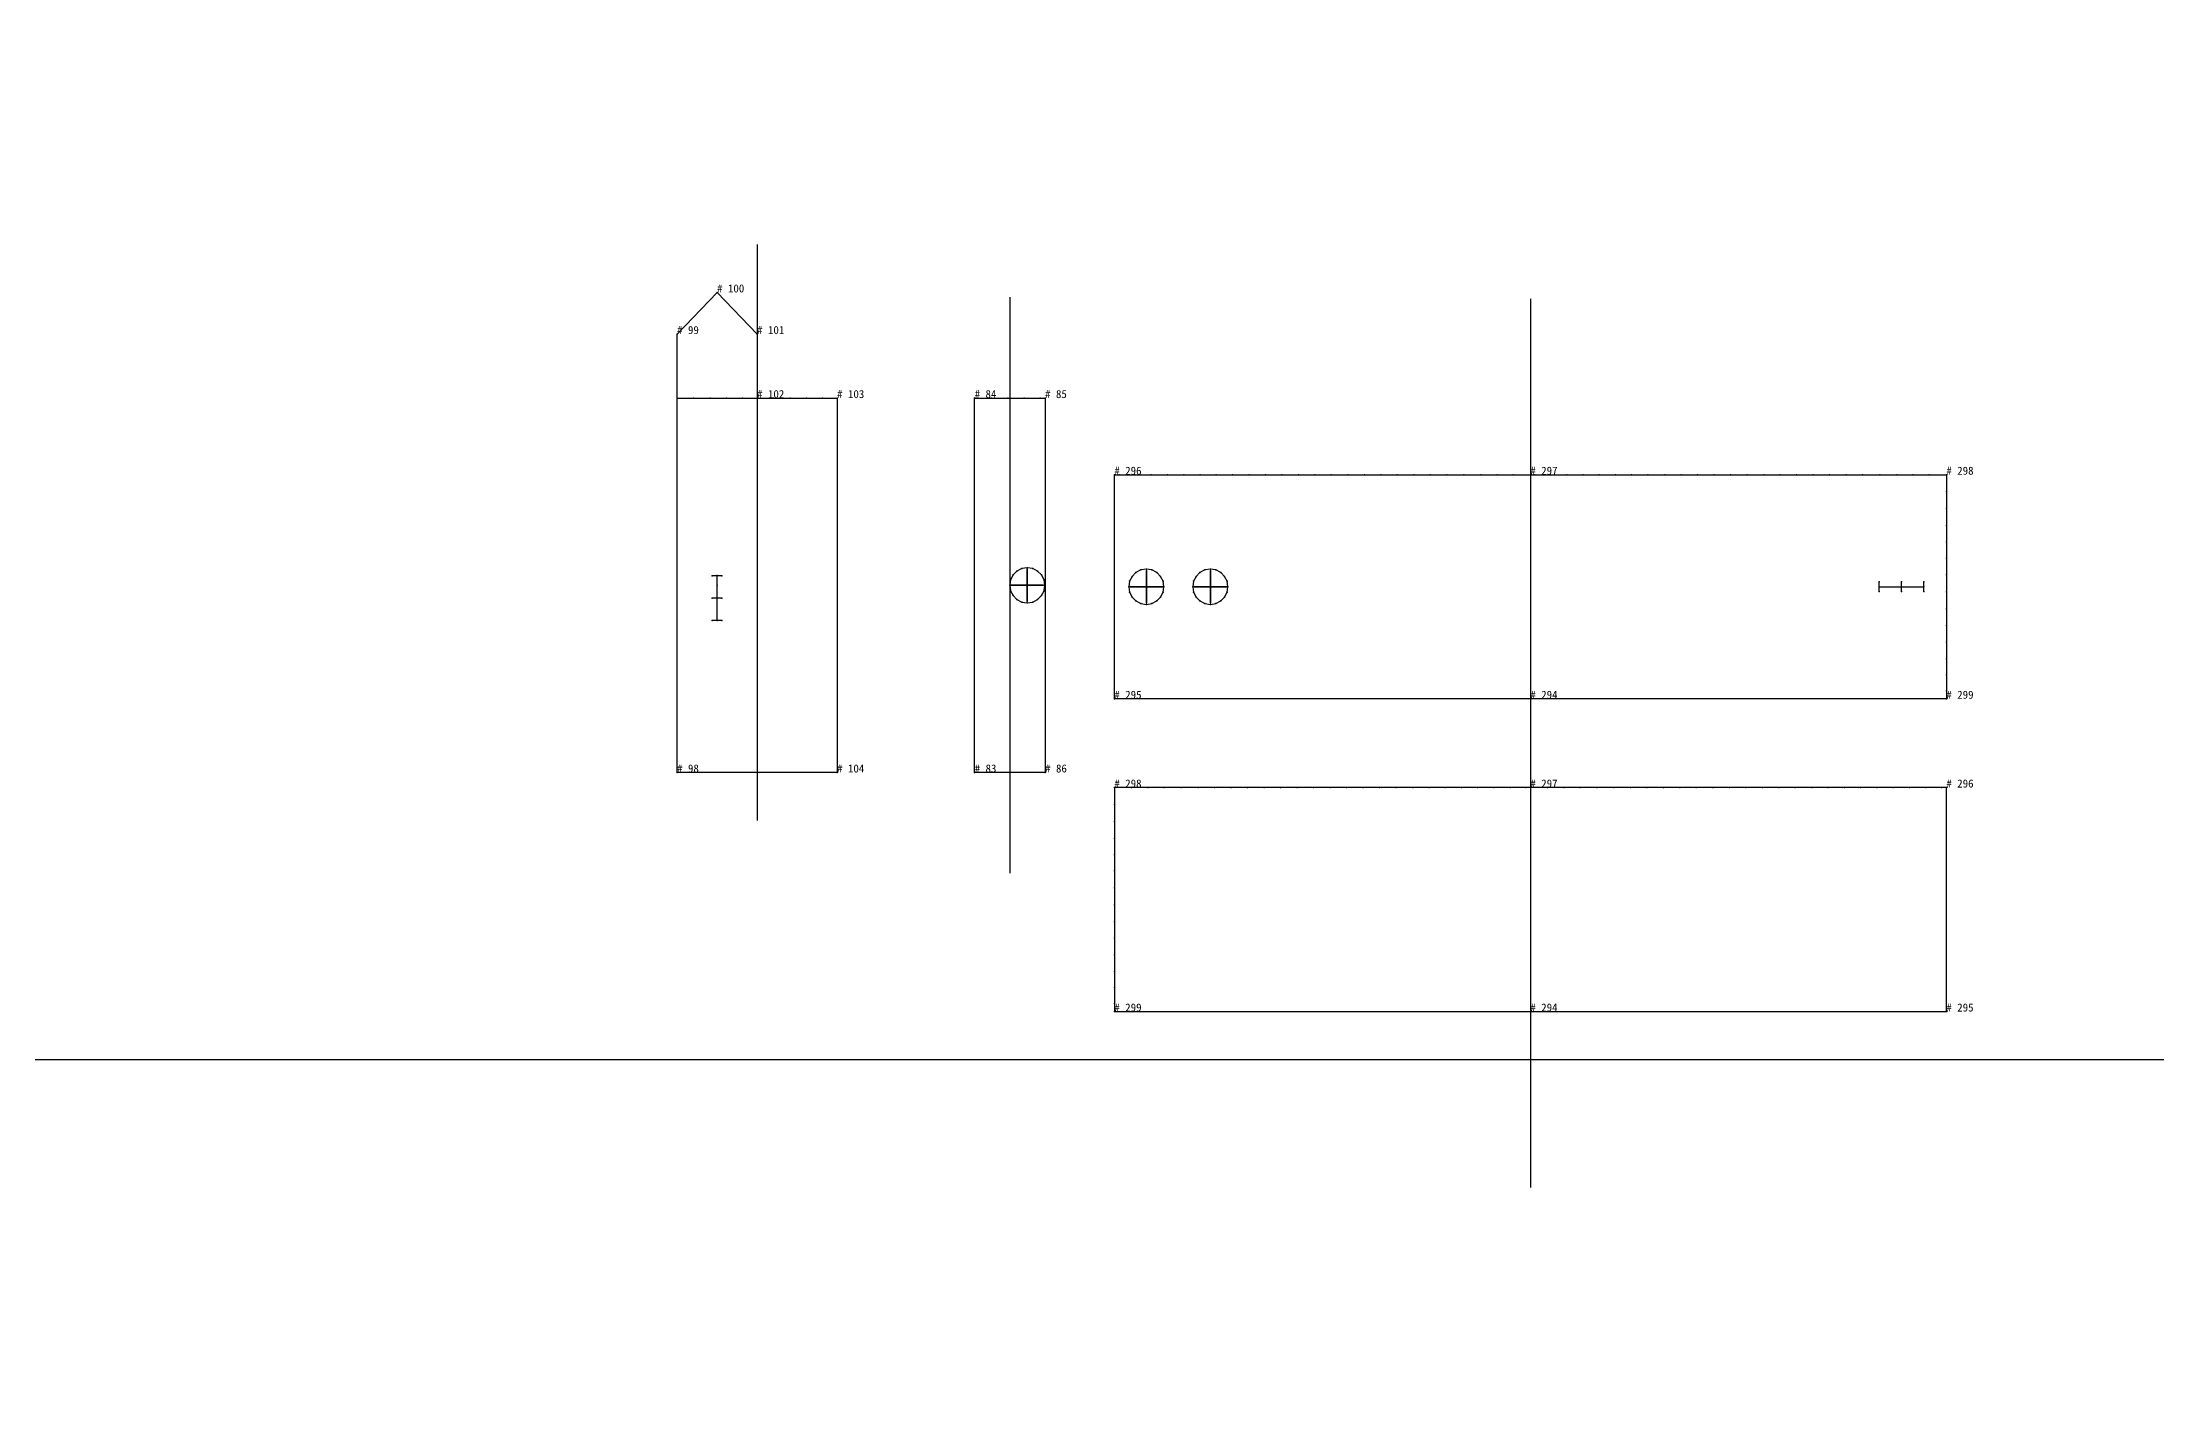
# Model space of a CAD drawing. Extents: x -85 to 175, y 0 to 304.
# Drawn here: x 20.3 to 86.4, y 52.3 to 94.7 of the extents above; entities that cross this region are included whole.
import ezdxf

# ---------------------------------------------------------------- set-up
doc = ezdxf.new("R2010")
doc.units = 0

# ---------------------------------------------------------------- blocks, each defined once
blk = doc.blocks.new('BoundingBox_-501')
at = {"layer": '1'}
blk.add_lwpolyline([(-85.003853, 62.927303), (156.023697, 62.927303), (156.023697, 303.954865), (-85.003853, 303.954865)], close=True, dxfattribs=at)
blk = doc.blocks.new('J-M1-C1-zuoxiaokaicha_M')
at = {"layer": '1'}
blk.add_lwpolyline([(49.480465, 71.896965), (49.480465, 83.596184), (50.002113, 83.596184), (50.516598, 83.596184), (51.022568, 83.596184), (51.524136, 83.596184), (51.681637, 83.596184), (51.681637, 71.896965)], close=True, dxfattribs=at)
at = {"layer": '2'}
for p in [(49.480465, 83.596184), (50.582027, 83.596184), (51.681637, 83.596184), (51.12534, 78.295547), (51.12534, 78.295547), (51.12534, 78.245552), (50.575336, 77.745552), (50.62534, 77.745552), (50.62534, 77.745552), (51.62534, 77.745552), (51.675339, 77.745552), (51.12534, 77.245552), (51.12534, 77.245552), (51.12534, 77.195549), (49.480465, 71.896965), (50.582027, 71.896965), (51.681637, 71.896965)]:
    blk.add_point(p, dxfattribs=at)
at = {"layer": '3'}
for p in [(50.002113, 83.596184), (50.516598, 83.596184), (51.022568, 83.596184), (51.524136, 83.596184), (50.680378, 78.068825), (50.802055, 78.190506), (50.955379, 78.268631), (51.295296, 78.268631), (51.448616, 78.190506), (51.570297, 78.068832), (50.602257, 77.915504), (50.602257, 77.575592), (50.680378, 77.422264), (51.570297, 77.422272), (51.648422, 77.915504), (51.648422, 77.575592), (50.802055, 77.300591), (50.955379, 77.222466), (51.295296, 77.222466), (51.448624, 77.300591)]:
    blk.add_point(p, dxfattribs=at)
at = {"layer": '7'}
blk.add_line((50.581051, 86.746574), (50.581051, 68.746574), dxfattribs=at)
at = {"layer": '8'}
blk.add_lwpolyline([(50.582027, 83.596184), (50.582027, 71.896965)], dxfattribs=at)
for points in [[(51.12534, 78.295547), (50.955379, 78.268631), (50.802055, 78.190506), (50.680378, 78.068825), (50.602257, 77.915504), (50.575336, 77.745552), (50.602257, 77.575592), (50.680378, 77.422264), (50.802055, 77.300591), (50.955379, 77.222466), (51.12534, 77.195549), (51.295296, 77.222466), (51.448624, 77.300591), (51.570297, 77.422272), (51.648422, 77.575592), (51.675339, 77.745552), (51.648422, 77.915504), (51.570297, 78.068832), (51.448616, 78.190506), (51.295296, 78.268631), (51.12534, 78.295547)], [(51.12534, 77.245552), (51.12534, 78.245552), (51.12534, 77.245552)], [(50.62534, 77.745552), (51.62534, 77.745552), (50.62534, 77.745552)]]:
    blk.add_lwpolyline(points, close=True, dxfattribs=at)
at = {"layer": '1'}
for s, p in [('# 84', (49.480465, 83.596184)), ('# 85', (51.681637, 83.596184)), ('# 83', (49.480465, 71.896965)), ('# 86', (51.681637, 71.896965))]:
    blk.add_text(s, height=0.25, dxfattribs=at).set_placement(p)
blk = doc.blocks.new('J-M1-C1-zuodakaicha_M')
at = {"layer": '1'}
blk.add_lwpolyline([(40.181652, 71.896965), (40.181652, 85.596184), (41.431652, 86.896965), (42.681652, 85.596184), (42.681652, 83.596184), (43.199654, 83.596184), (43.712933, 83.596184), (44.222237, 83.596184), (44.723114, 83.596184), (45.181652, 83.596184), (45.181652, 71.896965)], close=True, dxfattribs=at)
at = {"layer": '2'}
for p in [(41.431652, 86.896965), (40.181652, 85.596184), (42.681652, 85.596184), (40.181652, 83.596184), (42.681652, 83.596184), (42.681652, 83.596184), (42.681652, 83.596184), (45.181652, 83.596184), (41.281651, 78.046242), (41.431652, 78.046577), (41.431652, 78.046242), (41.581654, 78.046242), (41.281651, 77.346237), (41.431652, 77.746574), (41.581654, 77.346237), (41.281651, 76.64624), (41.431652, 76.64624), (41.581654, 76.64624), (40.181652, 71.896965), (42.681652, 71.896965), (45.181652, 71.896965)]:
    blk.add_point(p, dxfattribs=at)
at = {"layer": '3'}
for p in [(40.699654, 83.596184), (41.212933, 83.596184), (41.722237, 83.596184), (42.223114, 83.596184), (43.199654, 83.596184), (43.712933, 83.596184), (44.222237, 83.596184), (44.723114, 83.596184)]:
    blk.add_point(p, dxfattribs=at)
at = {"layer": '7'}
blk.add_line((42.681652, 88.396965), (42.681652, 70.396965), dxfattribs=at)
at = {"layer": '8'}
for points in [[(40.181652, 83.596184), (40.699654, 83.596184), (41.212933, 83.596184), (41.722237, 83.596184), (42.223114, 83.596184), (42.681652, 83.596184)], [(42.681652, 83.596184), (42.681652, 71.896965)], [(41.581654, 78.046242), (41.281651, 78.046242)], [(41.431652, 77.746574), (41.431652, 78.046577)], [(41.431652, 76.64624), (41.431652, 78.046242)], [(41.581654, 77.346237), (41.281651, 77.346237)], [(41.581654, 76.64624), (41.281651, 76.64624)]]:
    blk.add_lwpolyline(points, dxfattribs=at)
at = {"layer": '1'}
for s, p in [('# 100', (41.431652, 86.896965)), ('# 99', (40.181652, 85.596184)), ('# 101', (42.681652, 85.596184)), ('# 102', (42.681652, 83.596184)), ('# 103', (45.181652, 83.596184)), ('# 98', (40.181652, 71.896965)), ('# 104', (45.181652, 71.896965))]:
    blk.add_text(s, height=0.25, dxfattribs=at).set_placement(p)
blk = doc.blocks.new('J-M1-C1-zuoxiukefumian_M')
at = {"layer": '1'}
blk.add_lwpolyline([(66.845726, 74.20076), (53.845726, 74.20076), (53.845726, 81.20076), (53.994457, 81.20076), (54.48645, 81.20076), (54.999584, 81.20076), (55.50901, 81.20076), (56.016869, 81.20076), (56.528488, 81.20076), (57.02932, 81.20076), (57.54055, 81.20076), (58.053833, 81.20076), (58.567749, 81.20076), (59.081711, 81.20076), (59.595676, 81.20076), (60.109692, 81.20076), (60.623703, 81.20076), (61.144897, 81.20076), (61.658909, 81.20076), (62.172924, 81.20076), (62.686935, 81.20076), (63.200901, 81.20076), (63.714916, 81.20076), (64.233864, 81.20076), (64.765549, 81.20076), (65.297432, 81.20076), (65.804268, 81.20076), (66.312622, 81.20076), (66.845726, 81.20076), (66.981514, 81.20076), (67.477661, 81.20076), (67.986839, 81.20076), (68.493286, 81.20076), (68.998878, 81.20076), (69.508934, 81.20076), (70.00901, 81.20076), (70.520164, 81.20076), (71.044312, 81.20076), (71.558861, 81.20076), (72.073387, 81.20076), (72.587936, 81.20076), (73.102486, 81.20076), (73.617065, 81.20076), (74.137428, 81.20076), (74.652077, 81.20076), (75.166771, 81.20076), (75.681465, 81.20076), (76.19619, 81.20076), (76.710884, 81.20076), (77.229904, 81.20076), (77.762398, 81.20076), (78.295044, 81.20076), (78.802658, 81.20076), (79.31179, 81.20076), (79.845703, 81.20076), (79.845703, 80.674622), (79.845703, 80.137604), (79.845703, 79.61235), (79.845703, 79.100525), (79.845703, 78.594215), (79.845703, 78.06929), (79.845703, 77.536743), (79.845703, 77.007591), (79.845703, 76.492821), (79.845703, 75.967155), (79.845703, 75.452217), (79.845703, 74.949883), (79.845703, 74.44989), (79.845703, 74.20076)], close=True, dxfattribs=at)
at = {"layer": '2'}
for p in [(53.845726, 81.20076), (66.845726, 81.20076), (79.845703, 81.20076), (54.845726, 78.250763), (54.845726, 78.250763), (54.845726, 78.200768), (56.845726, 78.250763), (56.845726, 78.250763), (56.845726, 78.20076), (54.295727, 77.700768), (54.345726, 77.700768), (54.345726, 77.700768), (55.345726, 77.700768), (55.395729, 77.700768), (56.295727, 77.70076), (56.345726, 77.70076), (56.345726, 77.70076), (57.345726, 77.70076), (57.395725, 77.70076), (77.743614, 77.850754), (77.743614, 77.70076), (77.743614, 77.550758), (78.443611, 77.850754), (78.443611, 77.550758), (79.143616, 77.850754), (79.143616, 77.70076), (79.143616, 77.550758), (54.845726, 77.200768), (54.845726, 77.200768), (54.845726, 77.150764), (56.845726, 77.20076), (56.845726, 77.20076), (56.845726, 77.150757), (53.845726, 74.20076), (66.845726, 74.20076), (79.845703, 74.20076)]:
    blk.add_point(p, dxfattribs=at)
at = {"layer": '3'}
for p in [(53.994457, 81.20076), (54.48645, 81.20076), (54.999584, 81.20076), (55.50901, 81.20076), (56.016869, 81.20076), (56.528488, 81.20076), (57.02932, 81.20076), (57.54055, 81.20076), (58.053833, 81.20076), (58.567749, 81.20076), (59.081711, 81.20076), (59.595676, 81.20076), (60.109692, 81.20076), (60.623703, 81.20076), (61.144897, 81.20076), (61.658909, 81.20076), (62.172924, 81.20076), (62.686935, 81.20076), (63.200901, 81.20076), (63.714916, 81.20076), (64.233864, 81.20076), (64.765549, 81.20076), (65.297432, 81.20076), (65.804268, 81.20076), (66.312622, 81.20076), (66.981514, 81.20076), (67.477661, 81.20076), (67.986839, 81.20076), (68.493286, 81.20076), (68.998878, 81.20076), (69.508934, 81.20076), (70.00901, 81.20076), (70.520164, 81.20076), (71.044312, 81.20076), (71.558861, 81.20076), (72.073387, 81.20076), (72.587936, 81.20076), (73.102486, 81.20076), (73.617065, 81.20076), (74.137428, 81.20076), (74.652077, 81.20076), (75.166771, 81.20076), (75.681465, 81.20076), (76.19619, 81.20076), (76.710884, 81.20076), (77.229904, 81.20076), (77.762398, 81.20076), (78.295044, 81.20076), (78.802658, 81.20076), (79.31179, 81.20076), (79.845703, 80.674622), (79.845703, 80.137604), (79.845703, 79.61235), (79.845703, 79.100525), (54.400768, 78.024048), (54.522446, 78.145721), (54.675766, 78.223846), (55.015686, 78.223846), (55.169006, 78.145721), (55.290688, 78.024048), (56.400768, 78.024048), (56.522446, 78.145721), (56.675766, 78.223846), (57.015686, 78.223846), (57.169006, 78.145721), (57.290684, 78.024048), (79.845703, 78.594215), (79.845703, 78.06929), (54.322643, 77.870728), (54.322643, 77.530807), (54.400768, 77.37748), (55.290688, 77.377487), (55.368813, 77.870728), (55.368813, 77.530807), (56.322643, 77.87072), (56.322643, 77.5308), (56.400768, 77.377472), (57.290684, 77.37748), (57.368809, 77.87072), (57.368809, 77.5308), (79.845703, 77.536743), (54.522446, 77.255806), (54.675766, 77.177681), (55.015686, 77.177681), (55.169014, 77.255806), (56.522446, 77.255798), (56.675766, 77.177673), (57.015686, 77.177673), (57.16901, 77.255798), (79.845703, 77.007591), (79.845703, 76.492821), (79.845703, 75.967155), (79.845703, 75.452217), (79.845703, 74.949883), (79.845703, 74.44989)]:
    blk.add_point(p, dxfattribs=at)
at = {"layer": '7'}
blk.add_line((66.845711, 86.700752), (66.845711, 68.700752), dxfattribs=at)
at = {"layer": '8'}
for points in [[(54.845726, 78.250763), (54.675766, 78.223846), (54.522446, 78.145721), (54.400768, 78.024048), (54.322643, 77.870728), (54.295727, 77.700768), (54.322643, 77.530807), (54.400768, 77.37748), (54.522446, 77.255806), (54.675766, 77.177681), (54.845726, 77.150764), (55.015686, 77.177681), (55.169014, 77.255806), (55.290688, 77.377487), (55.368813, 77.530807), (55.395729, 77.700768), (55.368813, 77.870728), (55.290688, 78.024048), (55.169006, 78.145721), (55.015686, 78.223846), (54.845726, 78.250763)], [(54.845726, 77.200768), (54.845726, 78.200768), (54.845726, 77.200768)], [(56.845726, 78.250763), (56.675766, 78.223846), (56.522446, 78.145721), (56.400768, 78.024048), (56.322643, 77.87072), (56.295727, 77.70076), (56.322643, 77.5308), (56.400768, 77.377472), (56.522446, 77.255798), (56.675766, 77.177673), (56.845726, 77.150757), (57.015686, 77.177673), (57.16901, 77.255798), (57.290684, 77.37748), (57.368809, 77.5308), (57.395725, 77.70076), (57.368809, 77.87072), (57.290684, 78.024048), (57.169006, 78.145721), (57.015686, 78.223846), (56.845726, 78.250763)], [(56.845726, 77.20076), (56.845726, 78.20076), (56.845726, 77.20076)], [(54.345726, 77.700768), (55.345726, 77.700768), (54.345726, 77.700768)], [(56.345726, 77.70076), (57.345726, 77.70076), (56.345726, 77.70076)]]:
    blk.add_lwpolyline(points, close=True, dxfattribs=at)
for points in [[(77.743614, 77.550758), (77.743614, 77.850754)], [(77.743614, 77.70076), (79.143616, 77.70076)], [(78.443611, 77.550758), (78.443611, 77.850754)], [(79.143616, 77.550758), (79.143616, 77.850754)]]:
    blk.add_lwpolyline(points, dxfattribs=at)
at = {"layer": '1'}
for s, p in [('# 296', (53.845726, 81.20076)), ('# 297', (66.845726, 81.20076)), ('# 298', (79.845703, 81.20076)), ('# 295', (53.845726, 74.20076)), ('# 294', (66.845726, 74.20076)), ('# 299', (79.845703, 74.20076))]:
    blk.add_text(s, height=0.25, dxfattribs=at).set_placement(p)
blk = doc.blocks.new('M1-C1-zuoxiukefuli_M')
at = {"layer": '1'}
blk.add_lwpolyline([(66.845695, 64.427307), (79.845695, 64.427307), (79.845695, 71.427307), (79.69696, 71.427307), (79.204971, 71.427307), (78.691833, 71.427307), (78.182411, 71.427307), (77.674553, 71.427307), (77.162933, 71.427307), (76.662102, 71.427307), (76.150871, 71.427307), (75.637589, 71.427307), (75.123672, 71.427307), (74.609711, 71.427307), (74.095741, 71.427307), (73.581734, 71.427307), (73.067719, 71.427307), (72.546524, 71.427307), (72.032509, 71.427307), (71.518501, 71.427307), (71.004486, 71.427307), (70.490517, 71.427307), (69.976509, 71.427307), (69.457558, 71.427307), (68.925873, 71.427307), (68.39399, 71.427307), (67.887154, 71.427307), (67.378799, 71.427307), (66.845695, 71.427307), (66.709908, 71.427307), (66.21376, 71.427307), (65.704582, 71.427307), (65.198135, 71.427307), (64.692543, 71.427307), (64.182487, 71.427307), (63.682415, 71.427307), (63.171257, 71.427307), (62.64711, 71.427307), (62.132561, 71.427307), (61.618034, 71.427307), (61.103485, 71.427307), (60.588932, 71.427307), (60.074356, 71.427307), (59.553997, 71.427307), (59.039349, 71.427307), (58.524651, 71.427307), (58.009953, 71.427307), (57.495232, 71.427307), (56.980534, 71.427307), (56.461517, 71.427307), (55.92902, 71.427307), (55.396378, 71.427307), (54.888763, 71.427307), (54.379631, 71.427307), (53.845718, 71.427307), (53.845718, 70.901169), (53.845718, 70.364151), (53.845718, 69.838898), (53.845718, 69.327072), (53.845718, 68.820763), (53.845718, 68.295837), (53.845718, 67.76329), (53.845718, 67.234138), (53.845718, 66.719368), (53.845718, 66.193703), (53.845718, 65.678764), (53.845718, 65.17643), (53.845718, 64.676437), (53.845718, 64.427307)], close=True, dxfattribs=at)
at = {"layer": '2'}
for p in [(53.845718, 71.427307), (66.845695, 71.427307), (79.845695, 71.427307), (53.845718, 64.427307), (66.845695, 64.427307), (79.845695, 64.427307)]:
    blk.add_point(p, dxfattribs=at)
at = {"layer": '3'}
for p in [(54.379631, 71.427307), (54.888763, 71.427307), (55.396378, 71.427307), (55.92902, 71.427307), (56.461517, 71.427307), (56.980534, 71.427307), (57.495232, 71.427307), (58.009953, 71.427307), (58.524651, 71.427307), (59.039349, 71.427307), (59.553997, 71.427307), (60.074356, 71.427307), (60.588932, 71.427307), (61.103485, 71.427307), (61.618034, 71.427307), (62.132561, 71.427307), (62.64711, 71.427307), (63.171257, 71.427307), (63.682415, 71.427307), (64.182487, 71.427307), (64.692543, 71.427307), (65.198135, 71.427307), (65.704582, 71.427307), (66.21376, 71.427307), (66.709908, 71.427307), (67.378799, 71.427307), (67.887154, 71.427307), (68.39399, 71.427307), (68.925873, 71.427307), (69.457558, 71.427307), (69.976509, 71.427307), (70.490517, 71.427307), (71.004486, 71.427307), (71.518501, 71.427307), (72.032509, 71.427307), (72.546524, 71.427307), (73.067719, 71.427307), (73.581734, 71.427307), (74.095741, 71.427307), (74.609711, 71.427307), (75.123672, 71.427307), (75.637589, 71.427307), (76.150871, 71.427307), (76.662102, 71.427307), (77.162933, 71.427307), (77.674553, 71.427307), (78.182411, 71.427307), (78.691833, 71.427307), (79.204971, 71.427307), (79.69696, 71.427307), (53.845718, 70.901169), (53.845718, 70.364151), (53.845718, 69.838898), (53.845718, 69.327072), (53.845718, 68.820763), (53.845718, 68.295837), (53.845718, 67.76329), (53.845718, 67.234138), (53.845718, 66.719368), (53.845718, 66.193703), (53.845718, 65.678764), (53.845718, 65.17643), (53.845718, 64.676437)]:
    blk.add_point(p, dxfattribs=at)
at = {"layer": '7'}
blk.add_line((66.845711, 76.927299), (66.845711, 58.927303), dxfattribs=at)
at = {"layer": '1'}
for s, p in [('# 298', (53.845718, 71.427307)), ('# 297', (66.845695, 71.427307)), ('# 296', (79.845695, 71.427307)), ('# 299', (53.845718, 64.427307)), ('# 294', (66.845695, 64.427307)), ('# 295', (79.845695, 64.427307))]:
    blk.add_text(s, height=0.25, dxfattribs=at).set_placement(p)

msp = doc.modelspace()

# ---------------------------------------------------------------- block references
at = {"layer": '1'}
for name in ['BoundingBox_-501', 'J-M1-C1-zuodakaicha_M', 'J-M1-C1-zuoxiaokaicha_M', 'J-M1-C1-zuoxiukefumian_M', 'M1-C1-zuoxiukefuli_M']:
    msp.add_blockref(name, (0, 0), dxfattribs=at)

doc.saveas('drawing.dxf')
